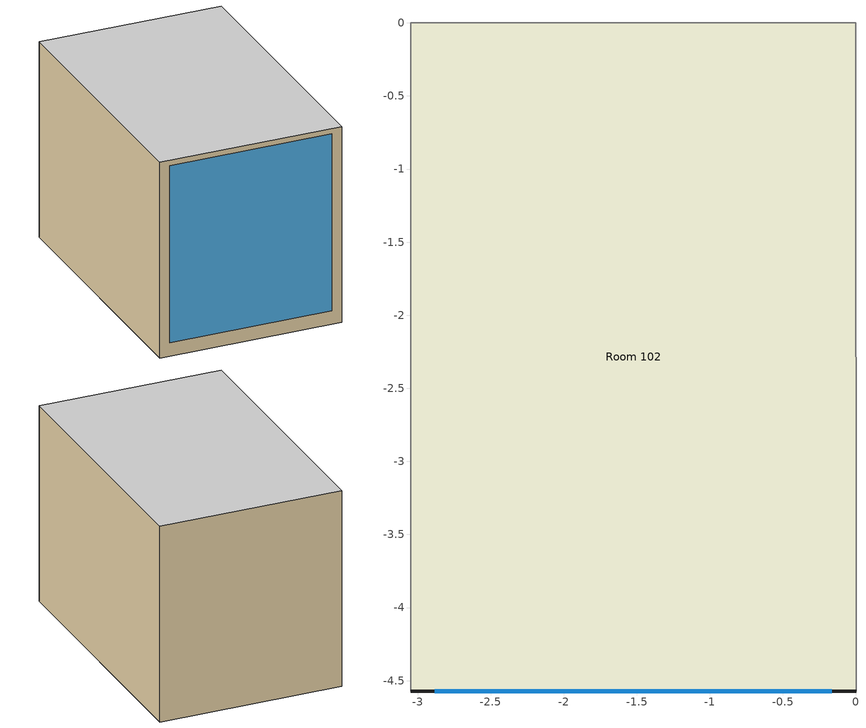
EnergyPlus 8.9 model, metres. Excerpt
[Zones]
Room 102
 floor outside (Room Floor): 0,0 0,-4.57 -3.05,-4.57 -3.05,0 z0
 wall outside (Room Wall - South): -3.05,-4.57 0,-4.57 z0:3.35
 wall adiabatic (Room Wall - East West): -3.05,0 -3.05,-4.57 / 0,-4.57 0,0 z0:3.35
 wall adiabatic (Room Wall - North): 0,0 -3.05,0 z0:3.35
 window (CFS_Glz_201): -2.88,-4.57 -0.17,-4.57 z0.23:3.26
 ceiling adiabatic (Room Ceiling): -3.05,0 -3.05,-4.57 0,-4.57 0,0 z3.35
[Building]
Building 71T Rm 102: North Axis {deg}=0; Terrain=Suburbs; Loads Convergence Tolerance Value=0.04; Temperature Convergence Tolerance Value {deltaC}=0.4; Solar Distribution=FullInteriorAndExteriorWithReflections; Maximum Number of Warmup Days=25; Minimum Number of Warmup Days=6
[Site:Location]
CHICAGO_IL_USA TMY2-94846: Latitude {deg}=41.78; Longitude {deg}=-87.75; Time Zone {hr}=-6; Elevation {m}=190
[SizingPeriod:DesignDay] Day of Month=21; Dry-Bulb Temperature Range Modifier Type=DefaultMultipliers; Humidity Condition Type=Wetbulb; Barometric Pressure {Pa}=98934; Rain Indicator=No; Snow Indicator=No; Daylight Saving Time Indicator=No
Name | Month | Day Type | Maximum Dry-Bulb Temperature {C} | Daily Dry-Bulb Temperature Range {deltaC} | Wetbulb or DewPoint at Maximum Dry-Bulb {C} | Wind Speed {m/s} | Wind Direction {deg} | Solar Model Indicator | Sky Clearness | ASHRAE Clear Sky Optical Depth for Beam Irradiance (taub) | ASHRAE Clear Sky Optical Depth for Diffuse Irradiance (taud)
Chicago Ohare Intl Ap Ann Htg 99.6% Condns DB | 1 | WinterDesignDay | -20 | 0 | -20 | 4.9 | 270 | ASHRAEClearSky | 0
Chicago Ohare Intl Ap Ann Clg .4% Condns DB=>MWB | 7 | SummerDesignDay | 33.3 | 10.5 | 23.7 | 5.2 | 230 | ASHRAETau |  | 0.455 | 2.05
[Material] Solar Absorptance=0.7
Name | Roughness | Thickness {m} | Conductivity {W/m-K} | Density {kg/m3} | Specific Heat {J/kg-K} | Thermal Absorptance | Visible Absorptance
2x6 Wood Stud R19 | Rough | 0.133 | 0.047 | 93.84 | 1006 | 0.9 | 0.7
Gypsum board - 5/8 in | Smooth | 0.015875 | 0.17 | 800 | 1090 | 0.9 | 0.3
Plywood - 3/8 in | Smooth | 0.009525 | 0.12 | 540 | 1210
Plywood - 3/4 in | Smooth | 0.01905 | 0.12 | 540 | 1210
Plywood - 1/2 in | Smooth | 0.0127 | 0.12 | 540 | 1210
Metal Siding | MediumSmooth | 0.000701 | 45.345 | 7833.028 | 502.416
T&G - 3/4 in | MediumSmooth | 0.01905 | 0.15 | 608 | 1630
[Material:NoMass] Roughness=Rough; Thermal Absorptance=0.9
Name | Thermal Resistance {m2-K/W} | Solar Absorptance | Visible Absorptance
Carpet w/rubber pad | 0.22 | 0.85 | 0.85
R-30 Fiberglass Insulation | 5.28 | 0.7 | 0.7
[Construction]
Room Ceiling: Plywood - 3/8 in, 2x6 Wood Stud R19, Gypsum board - 5/8 in
Room Wall - East West: 2x6 Wood Stud R19, Gypsum board - 5/8 in
Room Wall - North: Gypsum board - 5/8 in, Plywood - 3/8 in, 2x6 Wood Stud R19, Gypsum board - 5/8 in
Room Wall - South: Metal Siding, Plywood - 1/2 in, 2x6 Wood Stud R19
Room Floor: R-30 Fiberglass Insulation, T&G - 3/4 in, Plywood - 3/4 in, Carpet w/rubber pad
[WindowMaterial:Glazing]
Layer name : CLEAR_3.DAT=Glass_102_Layer; Optical Data Type=BSDF; Spectral Data=Glass_102_Layer_SpecDat; Thickness=0.003048; IR Transmittance=0; Front Emissivity=0.84; Back Emissivity=0.84; Conductivity=1; Young’s modulus=7.2e10; Poisson’s ratio=0.22
[WindowMaterial:ComplexShade]
Shade_40000_Layer: type=Woven; layer thickness=0.1; layer conductivity=1; layer IR transmittance=0.304636; layer front emissivity=0.632913; layer back emissivity=0.632913; TopOpeningRatio=0; BottomOpeningRatio=0; LeftSideOpeningRatio=0; RightSideOpeningRatio=0; FrontOpeningRatio=0
[WindowMaterial:Gas]
gap name - Air=Gap_1_W_0_0160; type=Air; thickness=0.016
[WindowMaterial:Gap]
gap name: Air=Gap_1_Glz_201_Layer_1; thickness=0.016; Gas (or Gas Mixture)=Gap_1_W_0_0160; pressure=101325
[Construction:ComplexFenestrationState]
CFS_Glz_201: LBNLWindow, None, ThermParam_Glz_201, CFS_Glz_201_Basis, CFS_Glz_201_TfSol, CFS_Glz_201_RbSol, CFS_Glz_201_Tfvis, CFS_Glz_201_Rbvis, Glass_102_Layer, CFS_Glz_201_Layer_1_fAbs, CFS_Glz_201_Layer_1_bAbs, Gap_1_Glz_201_Layer_1, Shade_40000_Layer, CFS_Glz_201_Layer_2_fAbs, CFS_Glz_201_Layer_2_bAbs
[Zone]
Room 102: Type=1; Multiplier=1; Ceiling Height {m}=3.3528; Volume {m3}=46.7398
[ZoneControl:Thermostat]
Main Termostat: Zone or ZoneList=Room 102; Control Type Schedule=Zone Control Type Sched; Control 1=DualThermostat
[ThermostatSetpoint:DualSetpoint]
DualThermostat: Heating Setpoint Temperature Schedule=Setpoint heating; Cooling Setpoint Temperature Schedule=Setpoint cooling
[ZoneHVAC:IdealLoadsAirSystem]
Room 102 Ideal Loads: Maximum Heating Supply Air Temperature {C}=26; Minimum Cooling Supply Air Temperature {C}=15; Maximum Heating Supply Air Humidity Ratio {kgWater/kgDryAir}=0.01; Minimum Cooling Supply Air Humidity Ratio {kgWater/kgDryAir}=0.0156; Heating Limit=NoLimit; Maximum Heating Air Flow Rate {m3/s}=autosize; Cooling Limit=NoLimit
[Zone equipment]
Room 102: Room 102 Ideal Loads
[WindowThermalModel:Params]
ThermParam_Glz_201: standard=ISO15099; thermal model=ISO15099; SDScalar=1; deflection model=NoDeflection
[Matrix:TwoDimension]
CFS_Glz_201_Basis, 9, 2, 0, 1, 10, 8, 20, 16, 30, 20, 40, 24, 50, 24, 60, 24, 70, 16, 82.5, 12
CFS_Glz_201_Layer_1_fAbs: 1, 145, 0.10419, 0.10478, 0.10478, 0.10478, 0.10478, 0.10478, 0.10478, 0.10478, 0.10478, 0.10654, 0.10654, 0.10654, 0.10654, 0.10654, 0.10654, 0.10654, 0.10654, 0.10654, 0.10654, 0.10654, 0.10654, 0.10654, 0.10654, 0.10654, 0.10654, 0.10931, 0.10931, 0.10931, 0.10931, 0.10931, 0.10931, 0.10931, 0.10931, 0.10931, 0.10931, 0.10931, 0.10931, 0.10931, 0.10931, 0.10931, 0.10931, 0.10931, 0.10931, 0.10931, 0.10931, 0.11284, 0.11283, 0.11281, 0.1128, 0.1128, 0.11282, 0.11284, 0.11282, 0.1128, 0.1128, 0.11281, 0.11283, 0.11284, 0.11283, 0.11281, 0.1128, 0.1128, 0.11282, 0.11284, 0.11282, 0.1128, 0.1128, 0.11281, 0.11283, 0.11676, 0.11674, 0.11668, 0.11662, 0.11662, 0.1167, 0.11676, 0.1167, 0.11662, 0.11662, 0.11668, 0.11674, 0.11676, 0.11674, 0.11668, 0.11662, 0.11662, 0.1167, 0.11676, 0.1167, 0.11662, 0.11662, 0.11668, 0.11674, 0.12074, 0.1207, 0.12061, 0.12052, 0.12052, 0.12063, 0.12074, 0.12063, 0.12052, 0.12052, 0.12061, 0.1207, 0.12074, 0.1207, 0.12061, 0.12052, 0.12052, 0.12063, 0.12074, 0.12063, 0.12052, 0.12052, 0.12061, 0.1207, 0.12357, 0.12323, 0.12319, 0.12366, 0.12357, 0.12367, 0.12319, 0.12321, 0.12357, 0.12323, 0.12319, 0.12366, 0.12357, 0.12367, 0.12319, 0.12321, 0.10755, 0.10778, 0.10791, 0.10755, 0.10791, 0.10778, 0.10755, 0.10778, 0.10791, 0.10755, 0.10791, 0.10778
CFS_Glz_201_Layer_1_bAbs: 1, 145, 0.04239, 0.04232, 0.04232, 0.04232, 0.04232, 0.04232, 0.04232, 0.04232, 0.04232, 0.04206, 0.04206, 0.04205, 0.04206, 0.04206, 0.04206, 0.04205, 0.04206, 0.04206, 0.04206, 0.04205, 0.04206, 0.04206, 0.04206, 0.04205, 0.04206, 0.04146, 0.04145, 0.04143, 0.04143, 0.04145, 0.04146, 0.04145, 0.04143, 0.04143, 0.04145, 0.04146, 0.04145, 0.04143, 0.04143, 0.04145, 0.04146, 0.04145, 0.04143, 0.04143, 0.04145, 0.04016, 0.04014, 0.0401, 0.04009, 0.04011, 0.04015, 0.04016, 0.04015, 0.04011, 0.04009, 0.0401, 0.04014, 0.04016, 0.04014, 0.0401, 0.04009, 0.04011, 0.04015, 0.04016, 0.04015, 0.04011, 0.04009, 0.0401, 0.04014, 0.037, 0.03696, 0.03692, 0.03694, 0.037, 0.03701, 0.037, 0.03701, 0.037, 0.03694, 0.03692, 0.03696, 0.037, 0.03696, 0.03692, 0.03694, 0.037, 0.03701, 0.037, 0.03701, 0.037, 0.03694, 0.03692, 0.03696, 0.02864, 0.0287, 0.02891, 0.02908, 0.02903, 0.02881, 0.02864, 0.02881, 0.02903, 0.02908, 0.02891, 0.0287, 0.02864, 0.0287, 0.02891, 0.02908, 0.02903, 0.02881, 0.02864, 0.02881, 0.02903, 0.02908, 0.02891, 0.0287, 0.00606, 0.00934, 0.01203, 0.0088, 0.00606, 0.00861, 0.01203, 0.00956, 0.00606, 0.00934, 0.01203, 0.0088, 0.00606, 0.00861, 0.01203, 0.00956, 0.00131, 0.00046, 0, 0.00131, 0, 0.00046, 0.00131, 0.00046, 0, 0.00131, 0, 0.00046
CFS_Glz_201_Layer_2_fAbs: 1, 145, 0.38873, 0.39089, 0.39089, 0.39089, 0.39089, 0.39089, 0.39089, 0.39089, 0.39089, 0.39756, 0.3976, 0.39764, 0.3976, 0.39756, 0.3976, 0.39764, 0.3976, 0.39756, 0.3976, 0.39764, 0.3976, 0.39756, 0.3976, 0.39764, 0.3976, 0.40939, 0.40951, 0.40971, 0.40971, 0.40951, 0.40939, 0.40951, 0.40971, 0.40971, 0.40951, 0.40939, 0.40951, 0.40971, 0.40971, 0.40951, 0.40939, 0.40951, 0.40971, 0.40971, 0.40951, 0.42743, 0.42769, 0.42819, 0.42843, 0.42818, 0.42769, 0.42743, 0.42769, 0.42818, 0.42843, 0.42819, 0.42769, 0.42743, 0.42769, 0.42819, 0.42843, 0.42818, 0.42769, 0.42743, 0.42769, 0.42818, 0.42843, 0.42819, 0.42769, 0.45319, 0.45367, 0.45452, 0.45488, 0.45447, 0.45364, 0.45319, 0.45364, 0.45447, 0.45488, 0.45452, 0.45367, 0.45319, 0.45367, 0.45452, 0.45488, 0.45447, 0.45364, 0.45319, 0.45364, 0.45447, 0.45488, 0.45452, 0.45367, 0.48756, 0.48746, 0.48692, 0.48649, 0.48685, 0.48741, 0.48756, 0.48741, 0.48685, 0.48649, 0.48692, 0.48746, 0.48756, 0.48746, 0.48692, 0.48649, 0.48685, 0.48741, 0.48756, 0.48741, 0.48685, 0.48649, 0.48692, 0.48746, 0.52475, 0.50933, 0.49459, 0.50863, 0.52475, 0.50967, 0.49459, 0.50828, 0.52475, 0.50933, 0.49459, 0.50863, 0.52475, 0.50967, 0.49459, 0.50828, 0.25075, 0.25093, 0.25103, 0.25075, 0.25103, 0.25093, 0.25075, 0.25093, 0.25103, 0.25075, 0.25103, 0.25093
CFS_Glz_201_Layer_2_bAbs: 1, 145, 0.47249, 0.47529, 0.47529, 0.47529, 0.47529, 0.47529, 0.47529, 0.47529, 0.47529, 0.4842, 0.48424, 0.48429, 0.48425, 0.4842, 0.48424, 0.48429, 0.48425, 0.4842, 0.48424, 0.48429, 0.48425, 0.4842, 0.48424, 0.48429, 0.48425, 0.50105, 0.5012, 0.50144, 0.50144, 0.5012, 0.50105, 0.5012, 0.50144, 0.50144, 0.5012, 0.50105, 0.5012, 0.50144, 0.50144, 0.5012, 0.50105, 0.5012, 0.50144, 0.50144, 0.5012, 0.52975, 0.53007, 0.53072, 0.53104, 0.53073, 0.53008, 0.52975, 0.53008, 0.53073, 0.53104, 0.53072, 0.53007, 0.52975, 0.53007, 0.53072, 0.53104, 0.53073, 0.53008, 0.52975, 0.53008, 0.53073, 0.53104, 0.53072, 0.53007, 0.57822, 0.57885, 0.58002, 0.58058, 0.58007, 0.57889, 0.57822, 0.57889, 0.58007, 0.58058, 0.58002, 0.57885, 0.57822, 0.57885, 0.58002, 0.58058, 0.58007, 0.57889, 0.57822, 0.57889, 0.58007, 0.58058, 0.58002, 0.57885, 0.66291, 0.66287, 0.66237, 0.66201, 0.66246, 0.66294, 0.66291, 0.66294, 0.66246, 0.66201, 0.66237, 0.66287, 0.66291, 0.66287, 0.66237, 0.66201, 0.66246, 0.66294, 0.66291, 0.66294, 0.66246, 0.66201, 0.66237, 0.66287, 0.81486, 0.7968, 0.77858, 0.795, 0.81486, 0.79627, 0.77858, 0.79555, 0.81486, 0.7968, 0.77858, 0.795, 0.81486, 0.79627, 0.77858, 0.79555, 0.82326, 0.82265, 0.82232, 0.82326, 0.82232, 0.82265, 0.82326, 0.82265, 0.82232, 0.82326, 0.82232, 0.82265
[Schedule:Compact]
Zone Control Type Sched: Through: 12/31, For: AllDays, Until: 24:00, 4
Setpoint cooling: Through: 12/31, For: AllDays, Until: 07:00, 21, Until: 17:00, 21, Until: 24:00, 21
Setpoint heating: Through: 12/31, For: Weekdays, Until: 07:00, 21, Until: 17:00, 21, Until 24:00, 21, For: AllOtherDays, Until: 24:00, 21
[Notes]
Approximation of the HVAC systems for the testing rooms:
* Single fan single duct constant air volume system.
* Variable chilled water flow rate with a lower limit to approximate the minimum cold air flow.
* Maximum supply air is higher than that of a single fan air volume in real case to better match measured cooling load.
* Fan efficiency and pressure rise are tuned to better match measured cooling load.
* Fan motor is assumed to be out of the supply air stream in order not to conteminate the cooling load with inaccurate fan motor heat gain.
* Added a chilled bypass to account for additional amount of chilled water designed to cool three rooms.
Approximation of lighting:
* Visible absorptances of surfaces are tuned such that the workplane illuminance in the middle of room matches the measured illuminance.
* Infiltration air flow rate is guessed as a small value.
Chicago Ohare Intl Ap_IL_USA Annual Heating Design Conditions Wind Speed=4.9m/s Wind Dir=270
Coldest Month=JAN
Chicago Ohare Intl Ap_IL_USA Annual Heating 99.6%, MaxDB=-20°C
Chicago Ohare Intl Ap Annual Cooling Design Conditions Wind Speed=5.2m/s Wind Dir=230
Hottest Month=JUL
Chicago Ohare Intl Ap_IL_USA Annual Cooling (DB=>MWB) .4%, MaxDB=33.3°C MWB=23.7°C
